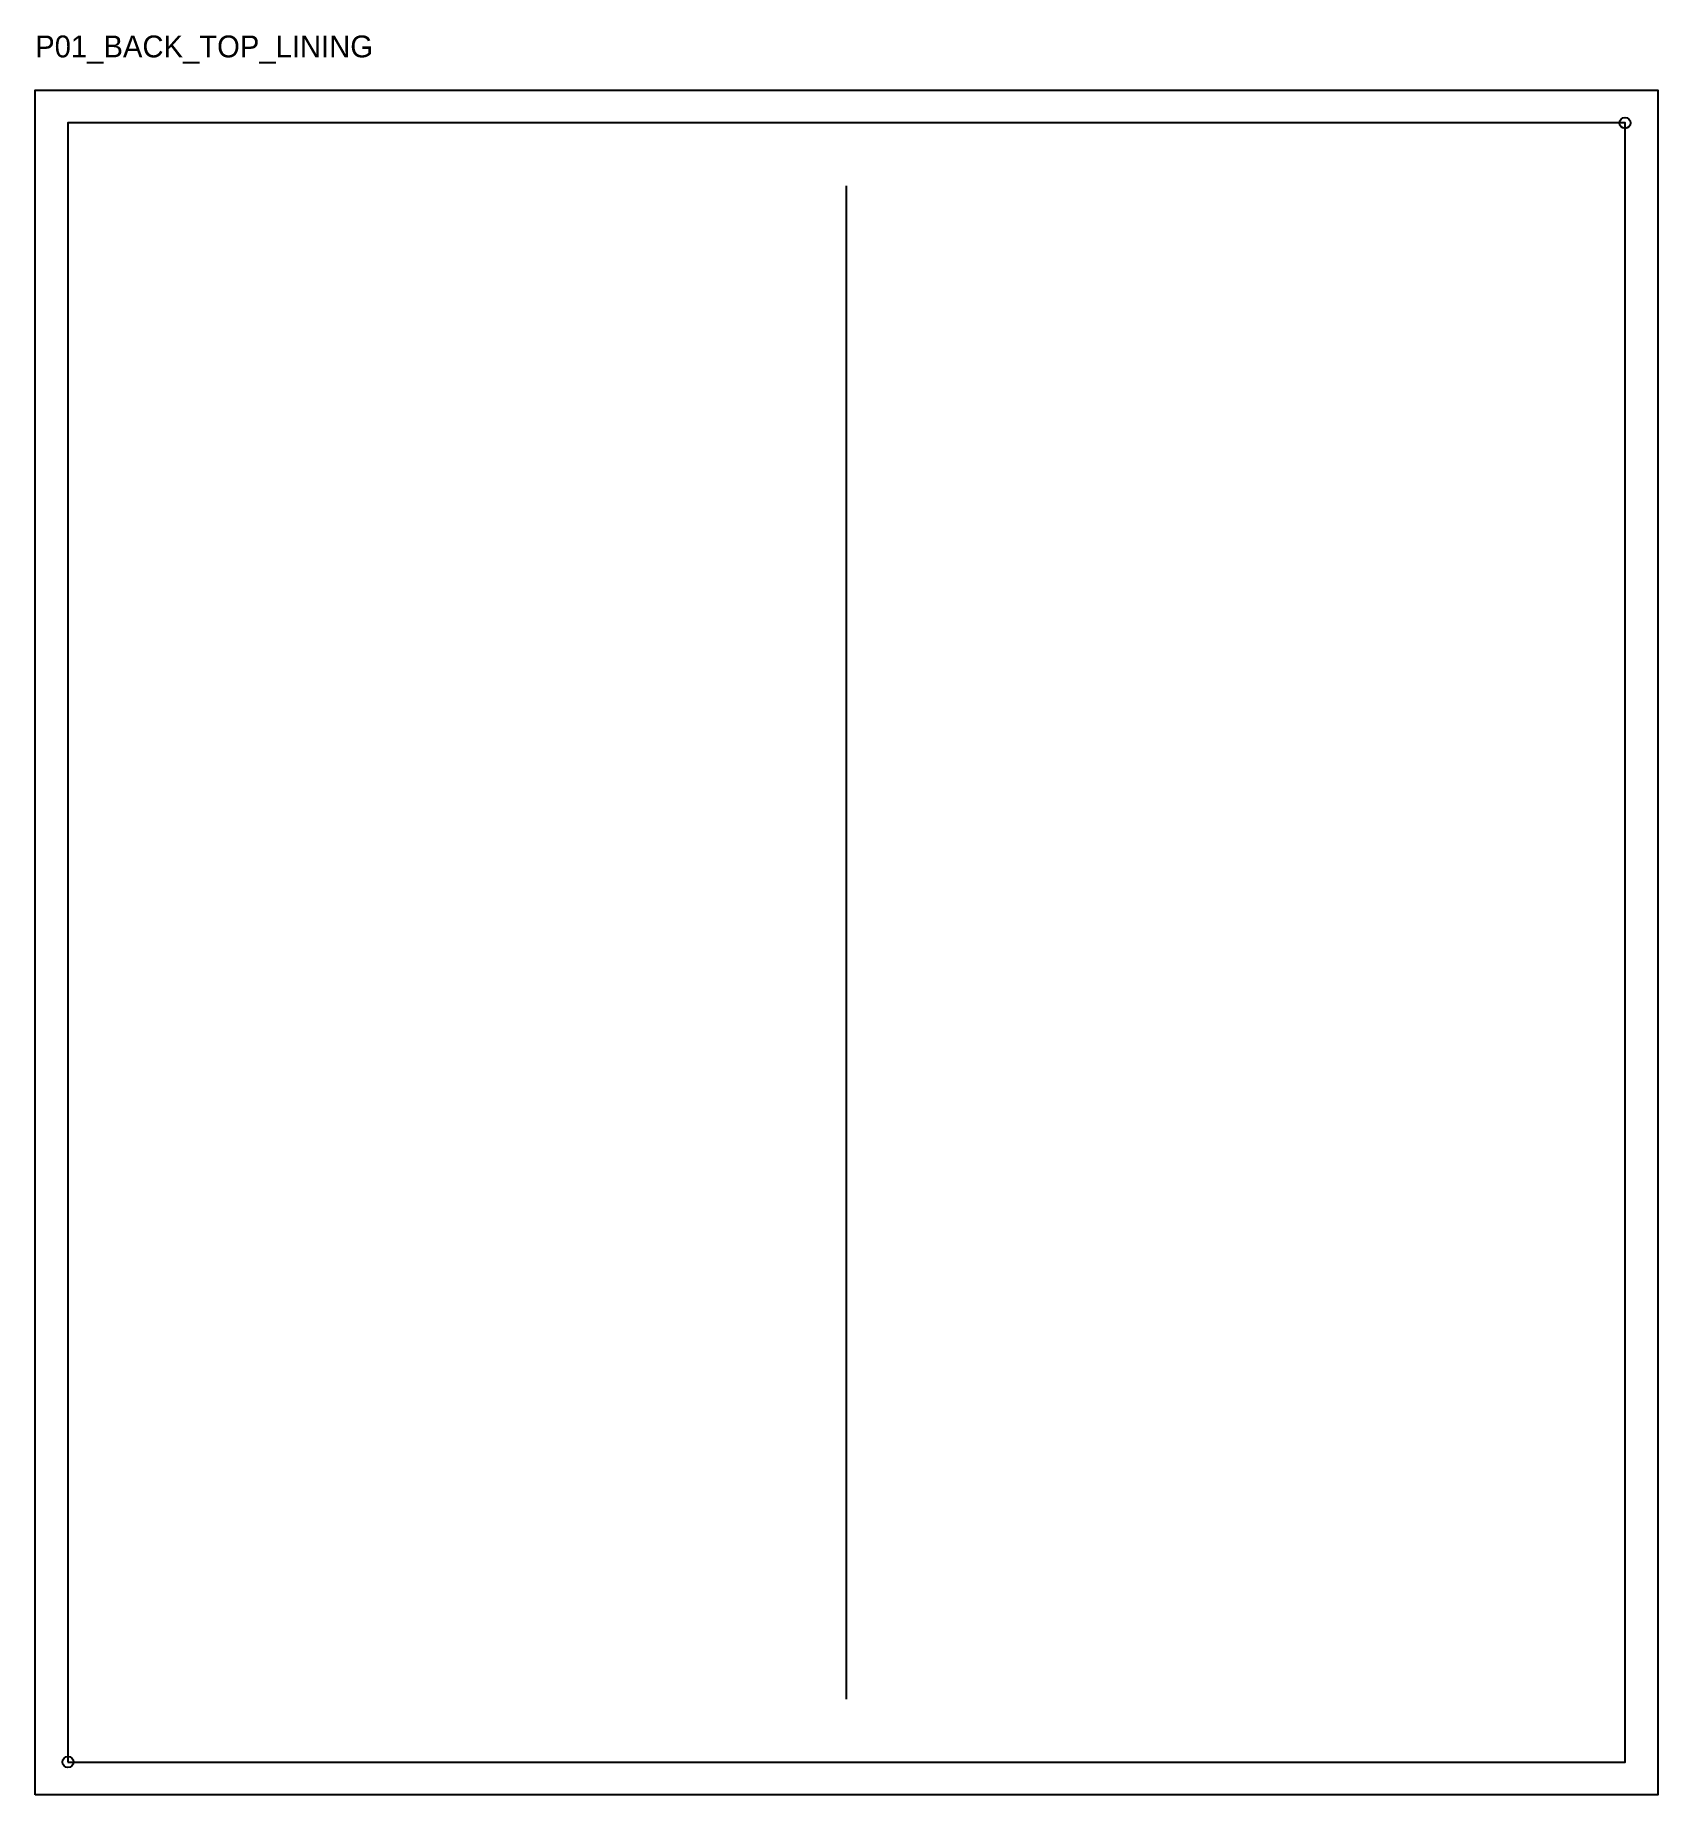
# Model space of a CAD drawing. Header units: millimetres. Extents: x -12 to 582, y -312 to 332.
import ezdxf

# ---------------------------------------------------------------- set-up
doc = ezdxf.new("R2010")
doc.units = ezdxf.units.MM
for name, color, linetype in [('CUT', 1, 'Continuous'), ('GRAIN', 3, 'Continuous'), ('NOTCH', 2, 'Continuous'), ('SEAM', 5, 'Continuous'), ('TEXT', 7, 'Continuous')]:
    doc.layers.add(name, color=color, linetype=linetype)

msp = doc.modelspace()

# ---------------------------------------------------------------- linework, layer by layer
at = {"layer": 'CUT'}
msp.add_lwpolyline([(-12, -312), (-12, 312), (582, 312), (582, -312)], close=True, dxfattribs=at)
at = {"layer": 'GRAIN'}
msp.add_line((285, -277), (285, 277), dxfattribs=at)
at = {"layer": 'NOTCH'}
for centre in [(570, 300), (0, -300)]:
    msp.add_circle(centre, 2, dxfattribs=at)
at = {"layer": 'SEAM'}
msp.add_lwpolyline([(0, -300), (16.76, -300), (33.53, -300), (50.29, -300), (67.06, -300), (83.82, -300), (100.59, -300), (117.35, -300), (134.12, -300), (150.88, -300), (167.65, -300), (184.41, -300), (201.18, -300), (217.94, -300), (234.71, -300), (251.47, -300), (268.24, -300), (285, -300), (301.76, -300), (318.53, -300), (335.29, -300), (352.06, -300), (368.82, -300), (385.59, -300), (402.35, -300), (419.12, -300), (435.88, -300), (452.65, -300), (469.41, -300), (486.18, -300), (502.94, -300), (519.71, -300), (536.47, -300), (553.24, -300), (570, -300), (570, 300), (553.24, 300), (536.47, 300), (519.71, 300), (502.94, 300), (486.18, 300), (469.41, 300), (452.65, 300), (435.88, 300), (419.12, 300), (402.35, 300), (385.59, 300), (368.82, 300), (352.06, 300), (335.29, 300), (318.53, 300), (301.76, 300), (285, 300), (268.24, 300), (251.47, 300), (234.71, 300), (217.94, 300), (201.18, 300), (184.41, 300), (167.65, 300), (150.88, 300), (134.12, 300), (117.35, 300), (100.59, 300), (83.82, 300), (67.06, 300), (50.29, 300), (33.53, 300), (16.76, 300), (0, 300)], close=True, dxfattribs=at)

# ---------------------------------------------------------------- texts
at = {"layer": 'TEXT'}
msp.add_text('P01_BACK_TOP_LINING', height=8, dxfattribs=at).set_placement((-12, 324))

doc.saveas('drawing.dxf')
